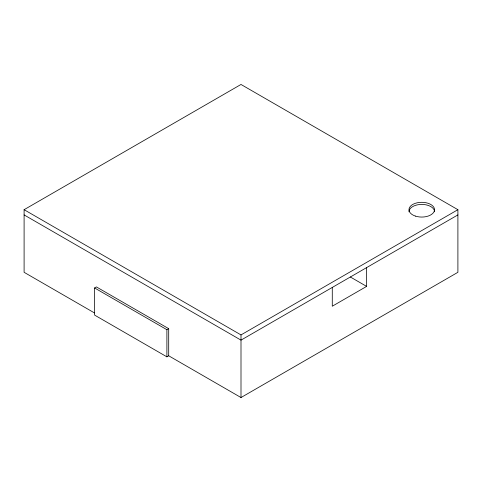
<?xml version="1.0" encoding="UTF-8"?>
<svg xmlns="http://www.w3.org/2000/svg" width="482" height="482" viewBox="0 0 482 482"><rect width="100%" height="100%" fill="white"/><g stroke="black" fill="none" stroke-linecap="round" stroke-linejoin="round"><path stroke-width="0.72" d="M94.448 312.92L24.1 272.306L24.1 209.694L241 84.464L457.9 209.694L457.9 272.306L241 397.536L168.7 355.788L166.893 356.837L94.593 315.095L94.593 287.959L96.4 286.917L168.7 328.658L168.7 355.788M94.593 287.959L166.893 329.7L168.7 328.658M24.1 209.694L241 334.918L457.9 209.694M457.9 214.912L241 340.135L24.1 214.912M366.621 267.612L366.621 286.392L332.279 306.221L332.279 287.435M350.336 276.993L366.621 286.392M241 334.918L241 397.536M166.893 329.7L166.893 356.837M408.971 211.779A12.779 7.381 0 0 1 421.75 204.404A12.779 7.381 0 0 1 434.529 211.779M415.357 216.081A12.779 7.381 0 0 0 434.529 209.694A12.779 7.381 0 0 0 415.357 203.302A12.779 7.381 0 0 0 415.357 216.081"/></g></svg>
